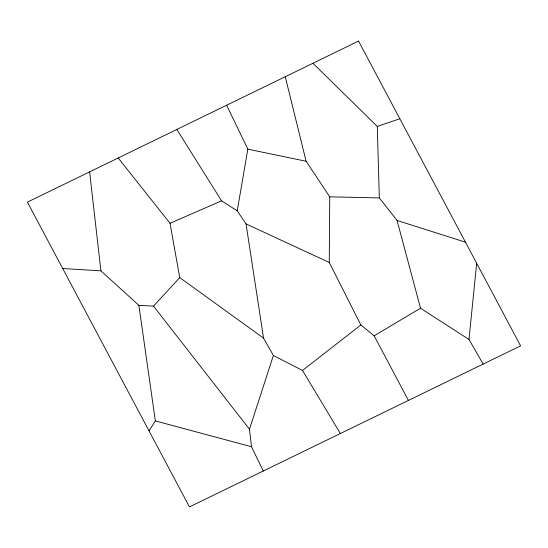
<?xml version="1.0" encoding="UTF-8"?>
<svg xmlns="http://www.w3.org/2000/svg" width="548" height="548" viewBox="0 0 548 548"><rect width="100%" height="100%" fill="white"/><g stroke="black" fill="none" stroke-linecap="round" stroke-linejoin="round"><path stroke-width="0.82" d="M408.431 400.424L374.147 335.821L360.851 324.95L329.259 262.465L329.752 196.814L306.106 161.27L285.255 76.72M483.165 364.078L468.985 339.465L476.671 263.252M340.363 433.53L302.523 370.462L273.384 355.488L263.554 338.13L246.031 223.906L237.236 210.829L247.833 149.145L226.646 105.223M263.259 471.027L251.505 446.75L249.47 429.214L273.384 355.488M149.008 430.844L155.344 420.912L138.87 305.339L100.907 270.822L62.712 268.541M138.87 305.339L153.495 306.12L179.73 277.617L170.024 223.296L118.19 157.975M302.523 370.462L360.851 324.95M374.147 335.821L420.528 308.216L468.985 339.465M170.024 223.296L221.563 200.821L237.236 210.829M312.915 63.267L377.284 126.43L399.841 118.752M329.752 196.814L379.326 197.931L397.067 220.46L420.528 308.216M247.833 149.145L306.106 161.27M155.344 420.912L251.505 446.75M397.067 220.46L465.464 242.175M246.031 223.906L329.259 262.465M179.73 277.617L263.554 338.13M153.495 306.12L249.47 429.214M176.826 129.458L221.563 200.821M89.605 171.88L100.907 270.822M377.284 126.43L379.326 197.931M358.543 41.079L27.4 202.13L189.457 506.921L520.6 345.87L358.543 41.079"/></g></svg>
